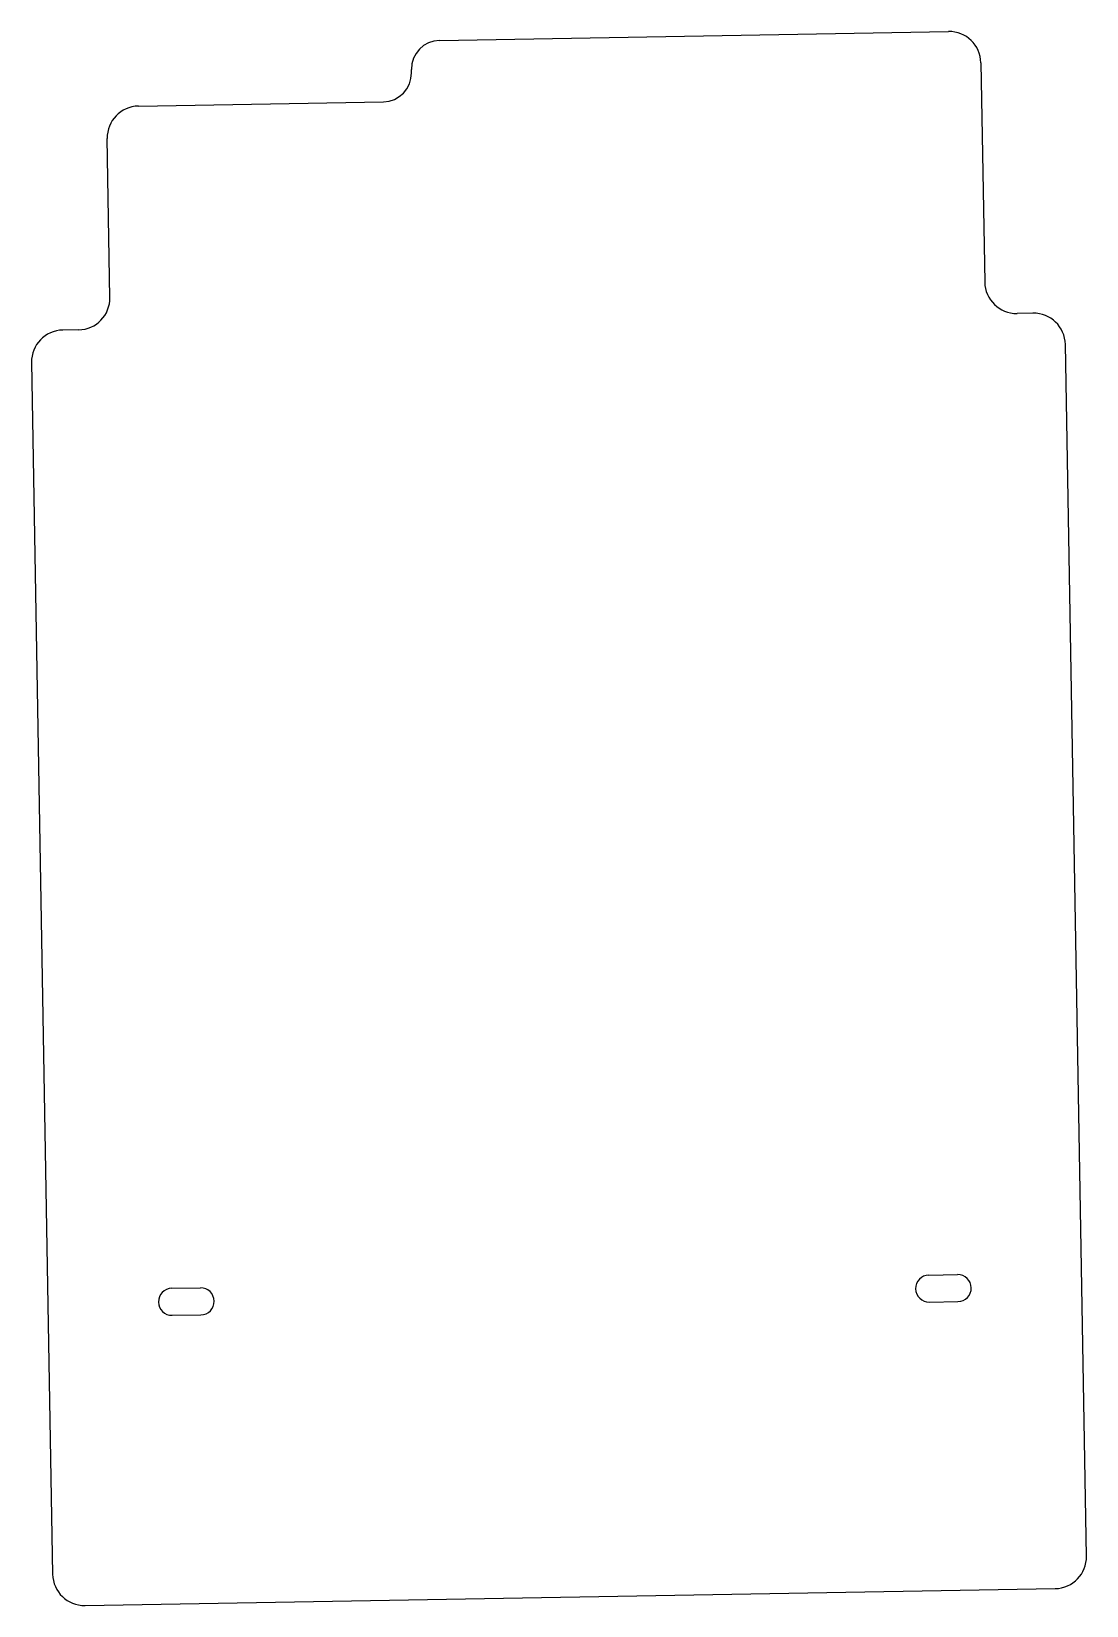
# Model space of a CAD drawing. Extents: x -165 to 167, y -244 to 250.
import ezdxf

# ---------------------------------------------------------------- set-up
doc = ezdxf.new("R2010")
doc.units = 0
doc.layers.add('Sketch', color=7, linetype='CONTINUOUS')

msp = doc.modelspace()

# ---------------------------------------------------------------- linework, layer by layer
at = {"layer": 'Sketch'}
for p, q in [((-36.8267, 247.595), (123.149, 250.387)), ((-45.6508, 237.439), (-45.6683, 238.439)), ((133.322, 240.563), (134.526, 171.574)), ((-131.481, 226.94), (-54.4924, 228.284)), ((-140.432, 166.775), (-141.305, 216.767)), ((149.698, 161.837), (144.699, 161.75)), ((-150.256, 156.602), (-155.255, 156.514)), ((166.521, -228.929), (159.871, 152.013)), ((-165.079, 146.341), (-158.43, -234.601)), ((116.971, -140.55), (125.969, -140.393)), ((-120.993, -144.704), (-111.994, -144.547)), ((-120.845, -153.202), (-111.846, -153.045)), ((117.119, -149.049), (126.118, -148.892)), ((-148.257, -244.425), (156.697, -239.102))]:
    msp.add_line(p, q, dxfattribs=at)
for centre, radius, start, end in [((-36.6697, 238.596), 9, 91, -179), ((123.323, 240.389), 10, 1, 91), ((-54.6495, 237.282), 9, -89, 1), ((-131.306, 216.941), 10, 91, -179), ((144.525, 171.748), 10, -179, -89), ((-150.43, 166.6), 10, -89, 1), ((149.873, 151.839), 10, 1, 91), ((-155.081, 146.516), 10, 91, -179), ((117.045, -144.799), 4.25, 91, -89), ((126.044, -144.642), 4.25, -89, 91), ((-120.919, -148.953), 4.25, 91, -89), ((-111.92, -148.796), 4.25, -89, 91), ((156.522, -229.103), 10, -89, 1), ((-148.431, -234.426), 10, -179, -89)]:
    msp.add_arc(centre, radius, start, end, dxfattribs=at)

doc.saveas('drawing.dxf')
